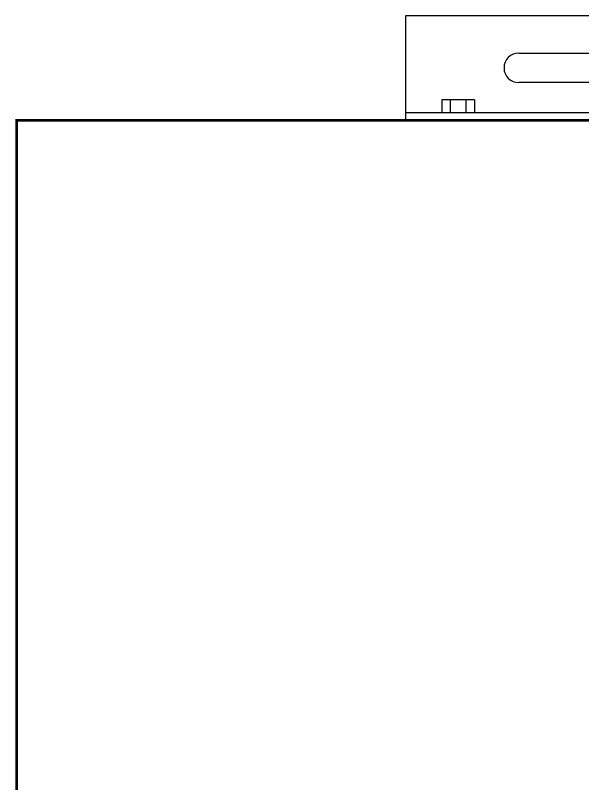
# Model space of a CAD drawing. Header units: feet. Extents: x -496 to 721, y -497 to 166.
# Drawn here: x -238.95 to -228.13, y -405.3 to -390.64 of the extents above; entities that cross this region are included whole.
import ezdxf

# ---------------------------------------------------------------- set-up
doc = ezdxf.new("R2010")
doc.units = ezdxf.units.FT
doc.header["$MEASUREMENT"] = 0
doc.layers.add('E-COMB-BOX', color=42, linetype='Continuous')
doc.layers.add('S-STEL-ANGL', color=3, linetype='Continuous')

# ---------------------------------------------------------------- blocks, each defined once
blk = doc.blocks.new('BracketAngle_Top')
for p, q in [((66.735, 88.712), (68.173, 88.712)), ((73.423, 88.712), (71.985, 88.712)), ((68.173, 88.149), (66.735, 88.149)), ((71.985, 88.149), (73.423, 88.149)), ((75.579, 87.57), (64.579, 87.57))]:
    blk.add_line(p, q)
blk.add_lwpolyline([(64.579, 89.43), (75.579, 89.43), (75.579, 87.43), (64.579, 87.43)], close=True)
for centre, start, end in [((66.735, 88.43), 90, 270), ((68.173, 88.43), 270, 90), ((71.985, 88.43), 90, 270), ((73.423, 88.43), 270, 90)]:
    blk.add_arc(centre, 0.281, start, end)

msp = doc.modelspace()

# ---------------------------------------------------------------- linework, layer by layer
at = {"layer": 'E-COMB-BOX', "color": 0, "const_width": 0.05}
msp.add_lwpolyline([(-238.923, -422.641), (-213.085, -422.641), (-213.085, -392.641), (-238.923, -392.641)], close=True, dxfattribs=at)
at = {"layer": 'S-STEL-ANGL'}
for p, q in [((-230.192, -392.251), (-230.817, -392.251)), ((-230.817, -392.251), (-230.817, -392.501)), ((-230.654, -392.251), (-230.654, -392.501)), ((-230.354, -392.251), (-230.354, -392.501)), ((-230.192, -392.251), (-230.192, -392.501))]:
    msp.add_line(p, q, dxfattribs=at)

# ---------------------------------------------------------------- block references
msp.add_blockref('BracketAngle_Top', (-296.083, -480.071), dxfattribs=at)

doc.saveas('drawing.dxf')
